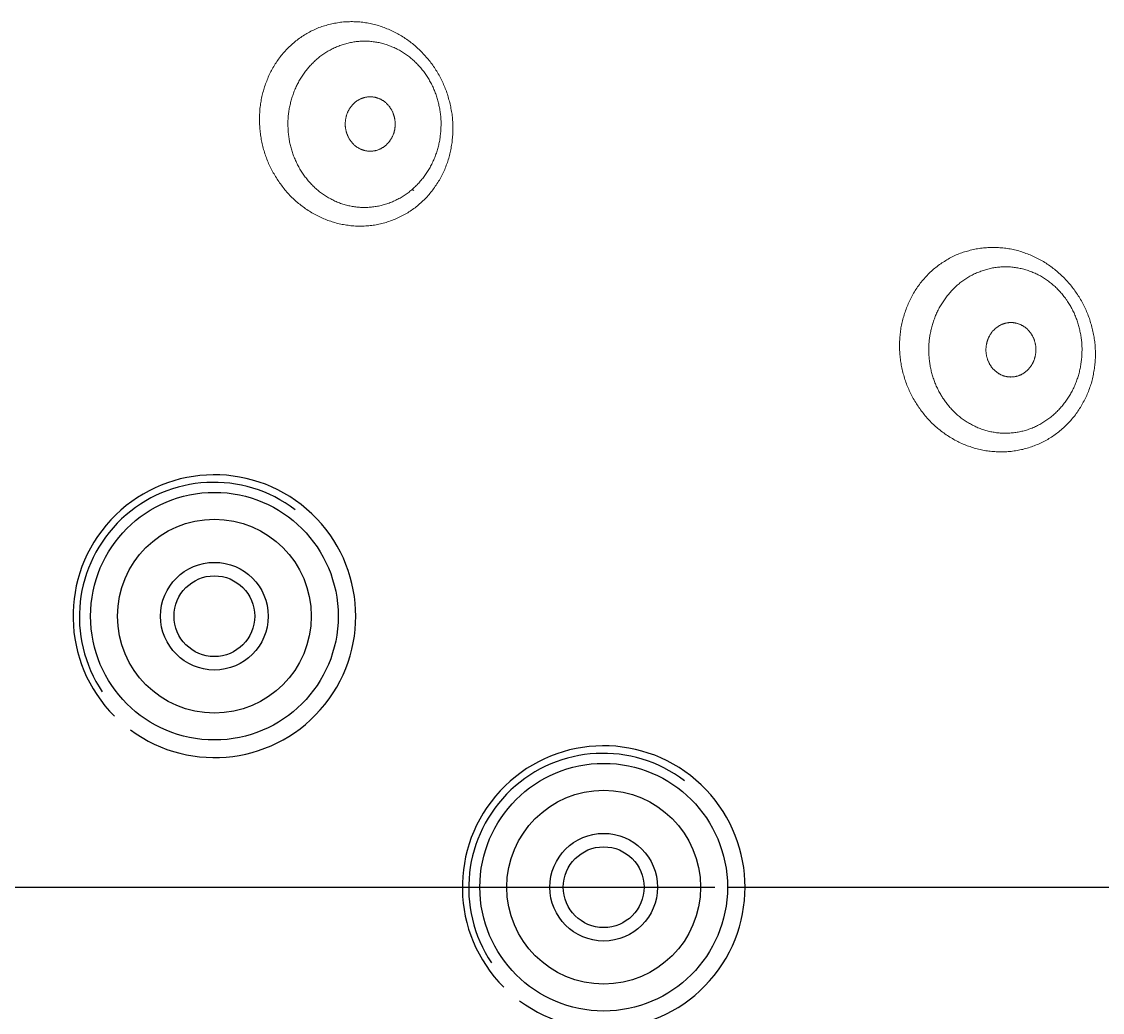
# Model space of a CAD drawing. Extents: x -5208 to -4788, y -2139 to -1842.
# Drawn here: x -4999.55 to -4979.48, y -2062.17 to -2043.77 of the extents above; entities that cross this region are included whole.
import ezdxf

# ---------------------------------------------------------------- set-up
doc = ezdxf.new("R2010")
doc.units = 0
doc.header["$LTSCALE"] = 7
doc.linetypes.add('CENTER', pattern=[2, 1.25, -0.25, 0.25, -0.25])
doc.layers.get('0').update_dxf_attribs({"color": 2, "linetype": 'CONTINUOUS'})
doc.layers.add('1', color=1, linetype='CENTER')
doc.layers.add('Trimetric', color=7, linetype='CONTINUOUS')

msp = doc.modelspace()

# ---------------------------------------------------------------- linework, layer by layer
at = {"color": 7, "linetype": 'Continuous'}
for centre, radius in [((-4995.973, -2054.809), 2.3), ((-4995.973, -2054.809), 1.8), ((-4995.973, -2054.809), 1), ((-4995.973, -2054.809), 0.75), ((-4988.741, -2059.843), 2.3), ((-4988.741, -2059.843), 1.8), ((-4988.741, -2059.843), 1), ((-4988.741, -2059.843), 0.75)]:
    msp.add_circle(centre, radius, dxfattribs=at)
for centre, radius, start, end in [((-4995.973, -2054.809), 2.626, 233.5121, 224.9983), ((-4995.984, -2054.82), 2.497, 52.7184, 213.9534), ((-4988.741, -2059.843), 2.626, 233.5121, 224.9983), ((-4988.752, -2059.854), 2.497, 52.7184, 213.9534)]:
    msp.add_arc(centre, radius, start, end, dxfattribs=at)
at = {"layer": '1'}
for p, q in [((-5068.926, -2059.843), (-4835.119, -2059.843)), ((-5066.928, -2059.843), (-4833.119, -2059.843))]:
    msp.add_line(p, q, dxfattribs=at)
at = {"layer": 'Trimetric', "color": 0, "linetype": 'Continuous', "lineweight": 18}
for points in [[(-4993.603, -2043.774), (-4993.575, -2043.772), (-4993.548, -2043.771), (-4993.52, -2043.769), (-4993.493, -2043.768), (-4993.465, -2043.767), (-4993.438, -2043.765), (-4993.41, -2043.765), (-4993.383, -2043.767), (-4993.355, -2043.768), (-4993.328, -2043.769), (-4993.3, -2043.771), (-4993.273, -2043.772), (-4993.245, -2043.774), (-4993.218, -2043.778), (-4993.191, -2043.781), (-4993.163, -2043.785), (-4993.136, -2043.79), (-4993.109, -2043.794), (-4993.082, -2043.799), (-4993.055, -2043.805), (-4993.028, -2043.811), (-4993.002, -2043.818), (-4992.975, -2043.825), (-4992.949, -2043.832), (-4992.922, -2043.84), (-4992.896, -2043.848), (-4992.87, -2043.858), (-4992.844, -2043.867), (-4992.819, -2043.877), (-4992.793, -2043.886), (-4992.767, -2043.896), (-4992.741, -2043.906), (-4992.716, -2043.917), (-4992.691, -2043.929), (-4992.667, -2043.941), (-4992.642, -2043.953), (-4992.617, -2043.965), (-4992.592, -2043.977), (-4992.568, -2043.99), (-4992.544, -2044.003), (-4992.52, -2044.017), (-4992.496, -2044.031), (-4992.473, -2044.046), (-4992.45, -2044.06), (-4992.427, -2044.076), (-4992.404, -2044.091), (-4992.382, -2044.107), (-4992.36, -2044.123), (-4992.337, -2044.14), (-4992.316, -2044.157), (-4992.294, -2044.174), (-4992.273, -2044.191), (-4992.252, -2044.209), (-4992.232, -2044.228), (-4992.211, -2044.246), (-4992.191, -2044.265), (-4992.171, -2044.284), (-4992.15, -2044.302), (-4992.13, -2044.321), (-4992.112, -2044.341), (-4992.093, -2044.362), (-4992.075, -2044.382), (-4992.056, -2044.402), (-4992.038, -2044.423), (-4992.019, -2044.443), (-4992.001, -2044.464), (-4991.984, -2044.485), (-4991.967, -2044.507), (-4991.95, -2044.529), (-4991.934, -2044.551), (-4991.918, -2044.573), (-4991.902, -2044.596), (-4991.887, -2044.619), (-4991.872, -2044.642), (-4991.857, -2044.665), (-4991.842, -2044.688), (-4991.828, -2044.712), (-4991.814, -2044.736), (-4991.8, -2044.76), (-4991.787, -2044.784), (-4991.775, -2044.808), (-4991.762, -2044.833), (-4991.75, -2044.857), (-4991.738, -2044.882), (-4991.726, -2044.907), (-4991.714, -2044.932), (-4991.704, -2044.957), (-4991.693, -2044.983), (-4991.683, -2045.008), (-4991.673, -2045.034), (-4991.663, -2045.06), (-4991.654, -2045.086), (-4991.645, -2045.112), (-4991.638, -2045.138), (-4991.63, -2045.165), (-4991.623, -2045.191), (-4991.615, -2045.217), (-4991.607, -2045.244), (-4991.6, -2045.27), (-4991.593, -2045.297), (-4991.588, -2045.324), (-4991.583, -2045.351), (-4991.578, -2045.378), (-4991.573, -2045.405), (-4991.568, -2045.432), (-4991.563, -2045.459), (-4991.559, -2045.487), (-4991.555, -2045.514), (-4991.552, -2045.541), (-4991.549, -2045.569), (-4991.547, -2045.596), (-4991.545, -2045.624), (-4991.543, -2045.651), (-4991.542, -2045.679), (-4991.541, -2045.706), (-4991.541, -2045.734), (-4991.541, -2045.761), (-4991.541, -2045.789), (-4991.542, -2045.816), (-4991.543, -2045.844), (-4991.545, -2045.871), (-4991.548, -2045.898), (-4991.551, -2045.926), (-4991.553, -2045.953), (-4991.556, -2045.981), (-4991.558, -2046.008), (-4991.562, -2046.035), (-4991.567, -2046.062), (-4991.572, -2046.089), (-4991.577, -2046.116), (-4991.582, -2046.144), (-4991.587, -2046.171), (-4991.592, -2046.198), (-4991.599, -2046.224), (-4991.605, -2046.251), (-4991.613, -2046.278), (-4991.62, -2046.304), (-4991.628, -2046.33), (-4991.637, -2046.357), (-4991.645, -2046.383), (-4991.655, -2046.409), (-4991.665, -2046.434), (-4991.674, -2046.46), (-4991.685, -2046.486), (-4991.695, -2046.511), (-4991.706, -2046.536), (-4991.718, -2046.561), (-4991.731, -2046.586), (-4991.743, -2046.61), (-4991.756, -2046.634), (-4991.769, -2046.659), (-4991.781, -2046.683), (-4991.794, -2046.708), (-4991.809, -2046.731), (-4991.824, -2046.754), (-4991.839, -2046.777), (-4991.854, -2046.8), (-4991.869, -2046.823), (-4991.884, -2046.846), (-4991.9, -2046.869), (-4991.916, -2046.891), (-4991.933, -2046.913), (-4991.95, -2046.934), (-4991.968, -2046.955), (-4991.985, -2046.976), (-4992.003, -2046.997), (-4992.022, -2047.017), (-4992.041, -2047.037), (-4992.06, -2047.057), (-4992.079, -2047.077), (-4992.099, -2047.096), (-4992.119, -2047.115), (-4992.14, -2047.133), (-4992.16, -2047.151), (-4992.181, -2047.169), (-4992.202, -2047.187), (-4992.224, -2047.204), (-4992.246, -2047.221), (-4992.268, -2047.238), (-4992.29, -2047.254), (-4992.312, -2047.27), (-4992.335, -2047.285), (-4992.358, -2047.3), (-4992.382, -2047.315), (-4992.405, -2047.329), (-4992.429, -2047.342), (-4992.454, -2047.355), (-4992.478, -2047.367), (-4992.503, -2047.38), (-4992.527, -2047.393), (-4992.552, -2047.405), (-4992.576, -2047.418), (-4992.602, -2047.428), (-4992.627, -2047.438), (-4992.653, -2047.448), (-4992.679, -2047.458), (-4992.704, -2047.467), (-4992.73, -2047.477), (-4992.756, -2047.486), (-4992.782, -2047.494), (-4992.809, -2047.502), (-4992.835, -2047.509), (-4992.862, -2047.516), (-4992.889, -2047.522), (-4992.916, -2047.528), (-4992.943, -2047.533), (-4992.97, -2047.538), (-4992.997, -2047.543), (-4993.024, -2047.547), (-4993.051, -2047.551), (-4993.079, -2047.554), (-4993.106, -2047.557), (-4993.134, -2047.559), (-4993.161, -2047.561), (-4993.189, -2047.562), (-4993.216, -2047.563), (-4993.244, -2047.564), (-4993.271, -2047.564), (-4993.299, -2047.564), (-4993.326, -2047.563), (-4993.354, -2047.562), (-4993.381, -2047.56), (-4993.408, -2047.558), (-4993.436, -2047.556), (-4993.463, -2047.553), (-4993.491, -2047.549), (-4993.518, -2047.545), (-4993.545, -2047.541), (-4993.572, -2047.536), (-4993.599, -2047.531), (-4993.626, -2047.525), (-4993.653, -2047.519), (-4993.68, -2047.513), (-4993.706, -2047.506), (-4993.733, -2047.499), (-4993.759, -2047.491), (-4993.786, -2047.483), (-4993.812, -2047.474), (-4993.838, -2047.466), (-4993.864, -2047.457), (-4993.89, -2047.447), (-4993.915, -2047.436), (-4993.941, -2047.426), (-4993.966, -2047.416), (-4993.991, -2047.404), (-4994.016, -2047.393), (-4994.041, -2047.381), (-4994.066, -2047.368), (-4994.09, -2047.356), (-4994.114, -2047.343), (-4994.138, -2047.328), (-4994.161, -2047.314), (-4994.185, -2047.3), (-4994.208, -2047.285), (-4994.231, -2047.271), (-4994.255, -2047.256), (-4994.278, -2047.241), (-4994.3, -2047.224), (-4994.322, -2047.208), (-4994.344, -2047.191), (-4994.365, -2047.175), (-4994.387, -2047.158), (-4994.409, -2047.141), (-4994.43, -2047.124), (-4994.451, -2047.105), (-4994.472, -2047.087), (-4994.492, -2047.069), (-4994.512, -2047.05), (-4994.532, -2047.031), (-4994.552, -2047.011), (-4994.571, -2046.992), (-4994.59, -2046.972), (-4994.608, -2046.951), (-4994.627, -2046.931), (-4994.645, -2046.91), (-4994.663, -2046.889), (-4994.68, -2046.868), (-4994.696, -2046.846), (-4994.713, -2046.824), (-4994.729, -2046.802), (-4994.746, -2046.78), (-4994.762, -2046.757), (-4994.779, -2046.735), (-4994.794, -2046.712), (-4994.808, -2046.689), (-4994.822, -2046.665), (-4994.837, -2046.642), (-4994.851, -2046.618), (-4994.865, -2046.595), (-4994.88, -2046.571), (-4994.893, -2046.547), (-4994.906, -2046.523), (-4994.918, -2046.499), (-4994.931, -2046.474), (-4994.942, -2046.449), (-4994.954, -2046.424), (-4994.965, -2046.399), (-4994.976, -2046.373), (-4994.986, -2046.348), (-4994.996, -2046.322), (-4995.006, -2046.297), (-4995.015, -2046.271), (-4995.025, -2046.245), (-4995.034, -2046.219), (-4995.042, -2046.193), (-4995.05, -2046.166), (-4995.058, -2046.14), (-4995.065, -2046.113), (-4995.072, -2046.087), (-4995.079, -2046.06), (-4995.085, -2046.033), (-4995.091, -2046.006), (-4995.096, -2045.979), (-4995.102, -2045.952), (-4995.106, -2045.925), (-4995.111, -2045.898), (-4995.115, -2045.871), (-4995.119, -2045.844), (-4995.123, -2045.816), (-4995.125, -2045.789), (-4995.128, -2045.762), (-4995.13, -2045.734), (-4995.132, -2045.707), (-4995.134, -2045.679), (-4995.135, -2045.652), (-4995.135, -2045.624), (-4995.136, -2045.597), (-4995.136, -2045.569), (-4995.135, -2045.542), (-4995.135, -2045.514), (-4995.134, -2045.487), (-4995.132, -2045.459), (-4995.13, -2045.432), (-4995.128, -2045.404), (-4995.126, -2045.377), (-4995.122, -2045.349), (-4995.119, -2045.322), (-4995.116, -2045.295), (-4995.112, -2045.268), (-4995.107, -2045.24), (-4995.102, -2045.213), (-4995.097, -2045.186), (-4995.091, -2045.159), (-4995.085, -2045.133), (-4995.078, -2045.106), (-4995.071, -2045.08), (-4995.063, -2045.053), (-4995.055, -2045.027), (-4995.048, -2045), (-4995.04, -2044.974), (-4995.032, -2044.947), (-4995.022, -2044.922), (-4995.012, -2044.896), (-4995.002, -2044.871), (-4994.992, -2044.845), (-4994.982, -2044.819), (-4994.972, -2044.794), (-4994.961, -2044.769), (-4994.949, -2044.744), (-4994.937, -2044.719), (-4994.925, -2044.694), (-4994.911, -2044.67), (-4994.898, -2044.646), (-4994.885, -2044.622), (-4994.871, -2044.598), (-4994.857, -2044.574), (-4994.842, -2044.551), (-4994.827, -2044.528), (-4994.812, -2044.505), (-4994.796, -2044.483), (-4994.78, -2044.46), (-4994.764, -2044.438), (-4994.747, -2044.416), (-4994.73, -2044.395), (-4994.712, -2044.374), (-4994.695, -2044.352), (-4994.677, -2044.331), (-4994.658, -2044.311), (-4994.64, -2044.291), (-4994.621, -2044.271), (-4994.601, -2044.252), (-4994.581, -2044.232), (-4994.562, -2044.213), (-4994.542, -2044.195), (-4994.521, -2044.176), (-4994.5, -2044.158), (-4994.479, -2044.141), (-4994.458, -2044.123), (-4994.436, -2044.107), (-4994.414, -2044.09), (-4994.391, -2044.074), (-4994.369, -2044.058), (-4994.346, -2044.043), (-4994.323, -2044.028), (-4994.3, -2044.013), (-4994.276, -2043.999), (-4994.253, -2043.985), (-4994.228, -2043.971), (-4994.204, -2043.958), (-4994.18, -2043.945), (-4994.155, -2043.933), (-4994.131, -2043.921), (-4994.106, -2043.909), (-4994.08, -2043.898), (-4994.055, -2043.888), (-4994.03, -2043.877), (-4994.004, -2043.868), (-4993.978, -2043.858), (-4993.952, -2043.849), (-4993.925, -2043.842), (-4993.899, -2043.835), (-4993.872, -2043.827), (-4993.846, -2043.82), (-4993.819, -2043.813), (-4993.793, -2043.806), (-4993.766, -2043.8), (-4993.739, -2043.796), (-4993.711, -2043.791), (-4993.684, -2043.787), (-4993.657, -2043.783), (-4993.63, -2043.778)], [(-4993.189, -2047.218), (-4993.212, -2047.217), (-4993.234, -2047.216), (-4993.257, -2047.216), (-4993.279, -2047.214), (-4993.301, -2047.212), (-4993.324, -2047.21), (-4993.346, -2047.208), (-4993.368, -2047.205), (-4993.39, -2047.201), (-4993.412, -2047.198), (-4993.434, -2047.193), (-4993.456, -2047.189), (-4993.478, -2047.184), (-4993.5, -2047.179), (-4993.522, -2047.174), (-4993.543, -2047.168), (-4993.565, -2047.161), (-4993.586, -2047.155), (-4993.608, -2047.148), (-4993.629, -2047.141), (-4993.65, -2047.133), (-4993.671, -2047.125), (-4993.692, -2047.116), (-4993.712, -2047.108), (-4993.733, -2047.099), (-4993.753, -2047.088), (-4993.773, -2047.078), (-4993.793, -2047.068), (-4993.812, -2047.057), (-4993.832, -2047.047), (-4993.852, -2047.037), (-4993.871, -2047.025), (-4993.89, -2047.013), (-4993.909, -2047.001), (-4993.928, -2046.988), (-4993.946, -2046.976), (-4993.965, -2046.964), (-4993.984, -2046.951), (-4994.002, -2046.938), (-4994.019, -2046.924), (-4994.037, -2046.91), (-4994.054, -2046.896), (-4994.071, -2046.881), (-4994.088, -2046.866), (-4994.105, -2046.851), (-4994.121, -2046.836), (-4994.137, -2046.82), (-4994.153, -2046.804), (-4994.169, -2046.788), (-4994.184, -2046.772), (-4994.199, -2046.756), (-4994.214, -2046.738), (-4994.228, -2046.721), (-4994.242, -2046.704), (-4994.256, -2046.687), (-4994.271, -2046.669), (-4994.285, -2046.652), (-4994.298, -2046.634), (-4994.31, -2046.615), (-4994.323, -2046.597), (-4994.336, -2046.578), (-4994.348, -2046.559), (-4994.361, -2046.541), (-4994.373, -2046.522), (-4994.385, -2046.503), (-4994.396, -2046.483), (-4994.407, -2046.464), (-4994.417, -2046.444), (-4994.428, -2046.424), (-4994.438, -2046.404), (-4994.448, -2046.384), (-4994.457, -2046.364), (-4994.466, -2046.343), (-4994.475, -2046.323), (-4994.484, -2046.302), (-4994.492, -2046.281), (-4994.501, -2046.26), (-4994.508, -2046.239), (-4994.516, -2046.218), (-4994.523, -2046.197), (-4994.53, -2046.176), (-4994.536, -2046.154), (-4994.543, -2046.133), (-4994.549, -2046.111), (-4994.555, -2046.09), (-4994.56, -2046.068), (-4994.565, -2046.046), (-4994.57, -2046.024), (-4994.575, -2046.002), (-4994.579, -2045.98), (-4994.583, -2045.958), (-4994.586, -2045.936), (-4994.589, -2045.914), (-4994.592, -2045.891), (-4994.595, -2045.869), (-4994.597, -2045.847), (-4994.6, -2045.825), (-4994.602, -2045.802), (-4994.603, -2045.78), (-4994.604, -2045.758), (-4994.605, -2045.735), (-4994.606, -2045.713), (-4994.607, -2045.69), (-4994.608, -2045.668), (-4994.607, -2045.646), (-4994.606, -2045.623), (-4994.606, -2045.601), (-4994.605, -2045.578), (-4994.603, -2045.556), (-4994.602, -2045.534), (-4994.6, -2045.511), (-4994.597, -2045.489), (-4994.595, -2045.467), (-4994.592, -2045.444), (-4994.589, -2045.422), (-4994.585, -2045.4), (-4994.581, -2045.378), (-4994.577, -2045.356), (-4994.572, -2045.334), (-4994.567, -2045.312), (-4994.562, -2045.291), (-4994.557, -2045.269), (-4994.552, -2045.247), (-4994.546, -2045.225), (-4994.54, -2045.204), (-4994.533, -2045.182), (-4994.526, -2045.161), (-4994.519, -2045.14), (-4994.511, -2045.119), (-4994.504, -2045.097), (-4994.497, -2045.076), (-4994.489, -2045.055), (-4994.48, -2045.034), (-4994.472, -2045.014), (-4994.463, -2044.993), (-4994.453, -2044.973), (-4994.444, -2044.953), (-4994.434, -2044.933), (-4994.423, -2044.913), (-4994.413, -2044.893), (-4994.402, -2044.873), (-4994.391, -2044.854), (-4994.38, -2044.834), (-4994.368, -2044.815), (-4994.356, -2044.796), (-4994.343, -2044.778), (-4994.331, -2044.759), (-4994.318, -2044.741), (-4994.305, -2044.723), (-4994.292, -2044.704), (-4994.279, -2044.686), (-4994.265, -2044.669), (-4994.251, -2044.651), (-4994.236, -2044.634), (-4994.222, -2044.617), (-4994.207, -2044.6), (-4994.193, -2044.583), (-4994.178, -2044.566), (-4994.162, -2044.55), (-4994.147, -2044.534), (-4994.131, -2044.518), (-4994.114, -2044.503), (-4994.098, -2044.488), (-4994.081, -2044.473), (-4994.064, -2044.458), (-4994.047, -2044.444), (-4994.03, -2044.429), (-4994.012, -2044.416), (-4993.994, -2044.402), (-4993.976, -2044.389), (-4993.958, -2044.376), (-4993.939, -2044.363), (-4993.921, -2044.351), (-4993.902, -2044.338), (-4993.883, -2044.327), (-4993.864, -2044.315), (-4993.844, -2044.304), (-4993.825, -2044.293), (-4993.805, -2044.282), (-4993.785, -2044.272), (-4993.765, -2044.262), (-4993.745, -2044.252), (-4993.724, -2044.243), (-4993.703, -2044.235), (-4993.683, -2044.227), (-4993.662, -2044.219), (-4993.641, -2044.211), (-4993.62, -2044.203), (-4993.599, -2044.195), (-4993.577, -2044.188), (-4993.556, -2044.183), (-4993.534, -2044.177), (-4993.512, -2044.171), (-4993.491, -2044.165), (-4993.469, -2044.159), (-4993.447, -2044.154), (-4993.425, -2044.15), (-4993.403, -2044.146), (-4993.381, -2044.142), (-4993.359, -2044.139), (-4993.337, -2044.137), (-4993.314, -2044.134), (-4993.292, -2044.132), (-4993.27, -2044.131), (-4993.247, -2044.129), (-4993.225, -2044.129), (-4993.202, -2044.128), (-4993.18, -2044.128), (-4993.158, -2044.128), (-4993.135, -2044.129), (-4993.113, -2044.13), (-4993.09, -2044.131), (-4993.068, -2044.133), (-4993.046, -2044.135), (-4993.023, -2044.138), (-4993.001, -2044.141), (-4992.979, -2044.144), (-4992.957, -2044.148), (-4992.935, -2044.152), (-4992.913, -2044.156), (-4992.891, -2044.161), (-4992.87, -2044.167), (-4992.848, -2044.173), (-4992.826, -2044.179), (-4992.805, -2044.185), (-4992.783, -2044.191), (-4992.762, -2044.198), (-4992.741, -2044.206), (-4992.72, -2044.214), (-4992.699, -2044.222), (-4992.678, -2044.231), (-4992.657, -2044.239), (-4992.636, -2044.247), (-4992.616, -2044.257), (-4992.596, -2044.266), (-4992.576, -2044.276), (-4992.556, -2044.287), (-4992.536, -2044.297), (-4992.517, -2044.309), (-4992.498, -2044.32), (-4992.479, -2044.332), (-4992.46, -2044.344), (-4992.441, -2044.356), (-4992.422, -2044.369), (-4992.404, -2044.382), (-4992.386, -2044.395), (-4992.368, -2044.408), (-4992.35, -2044.422), (-4992.332, -2044.436), (-4992.315, -2044.45), (-4992.298, -2044.465), (-4992.281, -2044.479), (-4992.265, -2044.494), (-4992.248, -2044.51), (-4992.232, -2044.525), (-4992.216, -2044.541), (-4992.201, -2044.557), (-4992.185, -2044.573), (-4992.17, -2044.59), (-4992.155, -2044.607), (-4992.141, -2044.624), (-4992.126, -2044.641), (-4992.112, -2044.658), (-4992.098, -2044.676), (-4992.084, -2044.693), (-4992.071, -2044.712), (-4992.058, -2044.73), (-4992.045, -2044.748), (-4992.033, -2044.767), (-4992.02, -2044.785), (-4992.008, -2044.804), (-4991.996, -2044.823), (-4991.985, -2044.843), (-4991.974, -2044.862), (-4991.963, -2044.882), (-4991.952, -2044.901), (-4991.942, -2044.921), (-4991.932, -2044.941), (-4991.922, -2044.961), (-4991.912, -2044.982), (-4991.903, -2045.002), (-4991.894, -2045.023), (-4991.885, -2045.043), (-4991.877, -2045.064), (-4991.869, -2045.085), (-4991.862, -2045.106), (-4991.855, -2045.128), (-4991.848, -2045.149), (-4991.841, -2045.17), (-4991.834, -2045.191), (-4991.827, -2045.213), (-4991.821, -2045.234), (-4991.816, -2045.256), (-4991.811, -2045.278), (-4991.806, -2045.3), (-4991.801, -2045.322), (-4991.796, -2045.344), (-4991.791, -2045.365), (-4991.786, -2045.387), (-4991.783, -2045.41), (-4991.779, -2045.432), (-4991.776, -2045.454), (-4991.773, -2045.476), (-4991.771, -2045.498), (-4991.769, -2045.521), (-4991.767, -2045.543), (-4991.766, -2045.565), (-4991.764, -2045.588), (-4991.763, -2045.61), (-4991.763, -2045.633), (-4991.762, -2045.655), (-4991.762, -2045.677), (-4991.763, -2045.7), (-4991.764, -2045.722), (-4991.765, -2045.745), (-4991.766, -2045.767), (-4991.767, -2045.789), (-4991.768, -2045.812), (-4991.77, -2045.834), (-4991.773, -2045.856), (-4991.776, -2045.879), (-4991.779, -2045.901), (-4991.782, -2045.923), (-4991.785, -2045.945), (-4991.788, -2045.967), (-4991.792, -2045.99), (-4991.796, -2046.011), (-4991.801, -2046.033), (-4991.806, -2046.055), (-4991.811, -2046.077), (-4991.817, -2046.099), (-4991.823, -2046.12), (-4991.829, -2046.142), (-4991.836, -2046.163), (-4991.842, -2046.185), (-4991.849, -2046.206), (-4991.857, -2046.227), (-4991.864, -2046.248), (-4991.872, -2046.269), (-4991.881, -2046.29), (-4991.889, -2046.311), (-4991.898, -2046.332), (-4991.907, -2046.352), (-4991.916, -2046.372), (-4991.926, -2046.393), (-4991.936, -2046.413), (-4991.946, -2046.433), (-4991.956, -2046.453), (-4991.967, -2046.472), (-4991.978, -2046.492), (-4991.989, -2046.511), (-4992.001, -2046.53), (-4992.013, -2046.549), (-4992.026, -2046.567), (-4992.039, -2046.586), (-4992.052, -2046.604), (-4992.064, -2046.623), (-4992.077, -2046.641), (-4992.09, -2046.66), (-4992.104, -2046.677), (-4992.119, -2046.694), (-4992.133, -2046.711), (-4992.148, -2046.728), (-4992.162, -2046.745), (-4992.176, -2046.763), (-4992.192, -2046.779), (-4992.207, -2046.795), (-4992.223, -2046.811), (-4992.239, -2046.827), (-4992.255, -2046.842), (-4992.272, -2046.857), (-4992.288, -2046.873), (-4992.305, -2046.887), (-4992.322, -2046.902), (-4992.34, -2046.916), (-4992.357, -2046.93), (-4992.375, -2046.943), (-4992.393, -2046.957), (-4992.412, -2046.969), (-4992.431, -2046.981), (-4992.449, -2046.994), (-4992.468, -2047.006), (-4992.487, -2047.018), (-4992.506, -2047.03), (-4992.525, -2047.042), (-4992.545, -2047.052), (-4992.565, -2047.062), (-4992.585, -2047.072), (-4992.605, -2047.082), (-4992.625, -2047.092), (-4992.645, -2047.103), (-4992.666, -2047.111), (-4992.686, -2047.12), (-4992.707, -2047.128), (-4992.728, -2047.136), (-4992.749, -2047.144), (-4992.77, -2047.151), (-4992.792, -2047.158), (-4992.813, -2047.164), (-4992.835, -2047.17), (-4992.857, -2047.176), (-4992.878, -2047.181), (-4992.9, -2047.186), (-4992.922, -2047.191), (-4992.944, -2047.194), (-4992.966, -2047.198), (-4992.989, -2047.201), (-4993.011, -2047.205), (-4993.033, -2047.208), (-4993.055, -2047.211), (-4993.077, -2047.212), (-4993.1, -2047.213), (-4993.122, -2047.215), (-4993.145, -2047.216), (-4993.167, -2047.217)], [(-4993.078, -2046.173), (-4993.068, -2046.172), (-4993.058, -2046.172), (-4993.048, -2046.171), (-4993.038, -2046.17), (-4993.028, -2046.169), (-4993.018, -2046.168), (-4993.008, -2046.166), (-4992.998, -2046.165), (-4992.988, -2046.163), (-4992.978, -2046.161), (-4992.968, -2046.158), (-4992.959, -2046.156), (-4992.949, -2046.153), (-4992.94, -2046.15), (-4992.93, -2046.146), (-4992.921, -2046.143), (-4992.911, -2046.139), (-4992.902, -2046.135), (-4992.893, -2046.13), (-4992.884, -2046.126), (-4992.875, -2046.121), (-4992.866, -2046.116), (-4992.857, -2046.112), (-4992.849, -2046.106), (-4992.84, -2046.101), (-4992.832, -2046.095), (-4992.823, -2046.09), (-4992.815, -2046.084), (-4992.807, -2046.078), (-4992.799, -2046.071), (-4992.792, -2046.065), (-4992.784, -2046.058), (-4992.777, -2046.051), (-4992.769, -2046.044), (-4992.762, -2046.037), (-4992.755, -2046.03), (-4992.748, -2046.023), (-4992.742, -2046.015), (-4992.735, -2046.007), (-4992.729, -2045.999), (-4992.722, -2045.992), (-4992.716, -2045.984), (-4992.711, -2045.975), (-4992.705, -2045.967), (-4992.699, -2045.958), (-4992.694, -2045.95), (-4992.688, -2045.942), (-4992.683, -2045.933), (-4992.678, -2045.924), (-4992.674, -2045.915), (-4992.669, -2045.906), (-4992.665, -2045.897), (-4992.661, -2045.888), (-4992.657, -2045.879), (-4992.653, -2045.869), (-4992.649, -2045.86), (-4992.646, -2045.85), (-4992.642, -2045.841), (-4992.639, -2045.831), (-4992.636, -2045.822), (-4992.634, -2045.812), (-4992.631, -2045.802), (-4992.629, -2045.792), (-4992.626, -2045.782), (-4992.624, -2045.773), (-4992.623, -2045.763), (-4992.621, -2045.753), (-4992.62, -2045.743), (-4992.619, -2045.733), (-4992.617, -2045.723), (-4992.616, -2045.713), (-4992.616, -2045.703), (-4992.615, -2045.692), (-4992.615, -2045.682), (-4992.614, -2045.672), (-4992.614, -2045.662), (-4992.615, -2045.652), (-4992.615, -2045.642), (-4992.615, -2045.632), (-4992.616, -2045.622), (-4992.617, -2045.612), (-4992.618, -2045.602), (-4992.619, -2045.592), (-4992.621, -2045.582), (-4992.623, -2045.572), (-4992.625, -2045.562), (-4992.627, -2045.552), (-4992.629, -2045.542), (-4992.631, -2045.533), (-4992.634, -2045.523), (-4992.637, -2045.513), (-4992.64, -2045.503), (-4992.643, -2045.494), (-4992.646, -2045.484), (-4992.649, -2045.475), (-4992.653, -2045.465), (-4992.657, -2045.456), (-4992.661, -2045.447), (-4992.665, -2045.438), (-4992.669, -2045.428), (-4992.674, -2045.419), (-4992.679, -2045.411), (-4992.684, -2045.402), (-4992.689, -2045.393), (-4992.694, -2045.384), (-4992.7, -2045.376), (-4992.705, -2045.368), (-4992.711, -2045.359), (-4992.717, -2045.351), (-4992.723, -2045.343), (-4992.729, -2045.335), (-4992.736, -2045.327), (-4992.742, -2045.32), (-4992.749, -2045.312), (-4992.756, -2045.305), (-4992.763, -2045.298), (-4992.77, -2045.29), (-4992.777, -2045.283), (-4992.784, -2045.276), (-4992.792, -2045.27), (-4992.8, -2045.264), (-4992.808, -2045.257), (-4992.816, -2045.251), (-4992.824, -2045.245), (-4992.832, -2045.239), (-4992.84, -2045.233), (-4992.849, -2045.228), (-4992.857, -2045.223), (-4992.866, -2045.218), (-4992.875, -2045.213), (-4992.884, -2045.208), (-4992.893, -2045.204), (-4992.902, -2045.2), (-4992.912, -2045.196), (-4992.921, -2045.192), (-4992.93, -2045.189), (-4992.94, -2045.185), (-4992.949, -2045.182), (-4992.959, -2045.179), (-4992.969, -2045.177), (-4992.979, -2045.174), (-4992.988, -2045.171), (-4992.998, -2045.169), (-4993.008, -2045.167), (-4993.018, -2045.166), (-4993.028, -2045.165), (-4993.038, -2045.164), (-4993.048, -2045.163), (-4993.058, -2045.162), (-4993.068, -2045.162), (-4993.078, -2045.162), (-4993.089, -2045.162), (-4993.099, -2045.163), (-4993.109, -2045.163), (-4993.119, -2045.164), (-4993.129, -2045.165), (-4993.139, -2045.166), (-4993.149, -2045.168), (-4993.159, -2045.169), (-4993.169, -2045.171), (-4993.178, -2045.173), (-4993.188, -2045.176), (-4993.198, -2045.179), (-4993.208, -2045.181), (-4993.217, -2045.185), (-4993.227, -2045.188), (-4993.236, -2045.191), (-4993.245, -2045.195), (-4993.255, -2045.199), (-4993.264, -2045.204), (-4993.273, -2045.208), (-4993.282, -2045.213), (-4993.291, -2045.217), (-4993.3, -2045.222), (-4993.308, -2045.228), (-4993.317, -2045.233), (-4993.325, -2045.239), (-4993.333, -2045.244), (-4993.341, -2045.251), (-4993.349, -2045.257), (-4993.357, -2045.263), (-4993.365, -2045.27), (-4993.373, -2045.276), (-4993.38, -2045.283), (-4993.387, -2045.29), (-4993.394, -2045.297), (-4993.402, -2045.304), (-4993.409, -2045.311), (-4993.415, -2045.319), (-4993.422, -2045.327), (-4993.428, -2045.335), (-4993.434, -2045.342), (-4993.44, -2045.351), (-4993.446, -2045.359), (-4993.452, -2045.367), (-4993.458, -2045.375), (-4993.463, -2045.384), (-4993.468, -2045.393), (-4993.473, -2045.402), (-4993.478, -2045.41), (-4993.483, -2045.419), (-4993.488, -2045.428), (-4993.492, -2045.437), (-4993.496, -2045.447), (-4993.5, -2045.456), (-4993.504, -2045.465), (-4993.508, -2045.474), (-4993.511, -2045.484), (-4993.514, -2045.493), (-4993.517, -2045.503), (-4993.52, -2045.513), (-4993.523, -2045.522), (-4993.526, -2045.532), (-4993.528, -2045.542), (-4993.53, -2045.552), (-4993.532, -2045.562), (-4993.534, -2045.572), (-4993.535, -2045.582), (-4993.537, -2045.592), (-4993.538, -2045.602), (-4993.54, -2045.611), (-4993.54, -2045.622), (-4993.541, -2045.632), (-4993.541, -2045.642), (-4993.542, -2045.652), (-4993.542, -2045.662), (-4993.542, -2045.672), (-4993.542, -2045.682), (-4993.542, -2045.692), (-4993.541, -2045.702), (-4993.541, -2045.712), (-4993.54, -2045.722), (-4993.538, -2045.732), (-4993.537, -2045.742), (-4993.536, -2045.752), (-4993.534, -2045.762), (-4993.532, -2045.772), (-4993.53, -2045.782), (-4993.528, -2045.792), (-4993.525, -2045.802), (-4993.523, -2045.811), (-4993.52, -2045.821), (-4993.517, -2045.831), (-4993.514, -2045.84), (-4993.511, -2045.85), (-4993.507, -2045.859), (-4993.503, -2045.869), (-4993.499, -2045.878), (-4993.495, -2045.887), (-4993.491, -2045.896), (-4993.487, -2045.906), (-4993.482, -2045.914), (-4993.478, -2045.923), (-4993.473, -2045.932), (-4993.468, -2045.941), (-4993.463, -2045.95), (-4993.457, -2045.958), (-4993.452, -2045.967), (-4993.446, -2045.975), (-4993.44, -2045.983), (-4993.434, -2045.991), (-4993.428, -2045.999), (-4993.421, -2046.007), (-4993.415, -2046.015), (-4993.408, -2046.022), (-4993.401, -2046.029), (-4993.394, -2046.037), (-4993.387, -2046.044), (-4993.38, -2046.051), (-4993.372, -2046.058), (-4993.365, -2046.064), (-4993.357, -2046.07), (-4993.349, -2046.077), (-4993.341, -2046.083), (-4993.333, -2046.089), (-4993.325, -2046.095), (-4993.316, -2046.101), (-4993.308, -2046.106), (-4993.299, -2046.111), (-4993.291, -2046.116), (-4993.282, -2046.121), (-4993.273, -2046.126), (-4993.264, -2046.13), (-4993.255, -2046.135), (-4993.245, -2046.138), (-4993.236, -2046.142), (-4993.226, -2046.146), (-4993.217, -2046.149), (-4993.207, -2046.152), (-4993.198, -2046.155), (-4993.188, -2046.158), (-4993.178, -2046.16), (-4993.168, -2046.163), (-4993.158, -2046.164), (-4993.148, -2046.166), (-4993.139, -2046.168), (-4993.129, -2046.169), (-4993.119, -2046.17), (-4993.108, -2046.171), (-4993.098, -2046.171), (-4993.088, -2046.172)], [(-4981.685, -2047.967), (-4981.658, -2047.965), (-4981.63, -2047.964), (-4981.602, -2047.963), (-4981.575, -2047.961), (-4981.547, -2047.96), (-4981.519, -2047.958), (-4981.492, -2047.959), (-4981.464, -2047.96), (-4981.436, -2047.961), (-4981.409, -2047.963), (-4981.381, -2047.964), (-4981.354, -2047.966), (-4981.326, -2047.968), (-4981.298, -2047.971), (-4981.271, -2047.975), (-4981.244, -2047.978), (-4981.216, -2047.983), (-4981.189, -2047.988), (-4981.162, -2047.993), (-4981.135, -2047.998), (-4981.108, -2048.004), (-4981.081, -2048.011), (-4981.054, -2048.018), (-4981.027, -2048.025), (-4981.001, -2048.033), (-4980.974, -2048.041), (-4980.948, -2048.051), (-4980.922, -2048.06), (-4980.896, -2048.07), (-4980.87, -2048.08), (-4980.844, -2048.089), (-4980.818, -2048.099), (-4980.793, -2048.11), (-4980.768, -2048.122), (-4980.743, -2048.134), (-4980.718, -2048.146), (-4980.693, -2048.158), (-4980.668, -2048.17), (-4980.643, -2048.182), (-4980.619, -2048.196), (-4980.595, -2048.209), (-4980.571, -2048.223), (-4980.548, -2048.238), (-4980.524, -2048.253), (-4980.501, -2048.268), (-4980.478, -2048.283), (-4980.456, -2048.299), (-4980.433, -2048.315), (-4980.411, -2048.332), (-4980.389, -2048.349), (-4980.367, -2048.366), (-4980.345, -2048.383), (-4980.324, -2048.401), (-4980.304, -2048.42), (-4980.283, -2048.438), (-4980.263, -2048.457), (-4980.242, -2048.475), (-4980.222, -2048.494), (-4980.201, -2048.513), (-4980.183, -2048.533), (-4980.164, -2048.553), (-4980.145, -2048.574), (-4980.127, -2048.594), (-4980.108, -2048.615), (-4980.089, -2048.635), (-4980.071, -2048.656), (-4980.053, -2048.677), (-4980.036, -2048.699), (-4980.019, -2048.721), (-4980.003, -2048.743), (-4979.986, -2048.765), (-4979.97, -2048.788), (-4979.955, -2048.811), (-4979.94, -2048.834), (-4979.924, -2048.857), (-4979.909, -2048.88), (-4979.895, -2048.904), (-4979.881, -2048.928), (-4979.867, -2048.952), (-4979.854, -2048.976), (-4979.841, -2049.001), (-4979.828, -2049.025), (-4979.815, -2049.05), (-4979.804, -2049.075), (-4979.792, -2049.1), (-4979.78, -2049.125), (-4979.769, -2049.15), (-4979.758, -2049.176), (-4979.748, -2049.202), (-4979.738, -2049.227), (-4979.728, -2049.253), (-4979.719, -2049.279), (-4979.71, -2049.306), (-4979.702, -2049.332), (-4979.695, -2049.359), (-4979.687, -2049.385), (-4979.679, -2049.412), (-4979.672, -2049.439), (-4979.664, -2049.465), (-4979.658, -2049.492), (-4979.652, -2049.519), (-4979.647, -2049.547), (-4979.642, -2049.574), (-4979.637, -2049.601), (-4979.632, -2049.628), (-4979.627, -2049.655), (-4979.623, -2049.683), (-4979.62, -2049.71), (-4979.616, -2049.738), (-4979.614, -2049.765), (-4979.612, -2049.793), (-4979.61, -2049.821), (-4979.608, -2049.848), (-4979.607, -2049.876), (-4979.606, -2049.903), (-4979.606, -2049.931), (-4979.606, -2049.959), (-4979.606, -2049.987), (-4979.607, -2050.014), (-4979.609, -2050.042), (-4979.611, -2050.069), (-4979.614, -2050.097), (-4979.617, -2050.125), (-4979.619, -2050.152), (-4979.622, -2050.18), (-4979.625, -2050.207), (-4979.629, -2050.235), (-4979.634, -2050.262), (-4979.639, -2050.289), (-4979.645, -2050.316), (-4979.65, -2050.343), (-4979.655, -2050.37), (-4979.661, -2050.398), (-4979.667, -2050.424), (-4979.675, -2050.451), (-4979.682, -2050.478), (-4979.69, -2050.504), (-4979.698, -2050.531), (-4979.707, -2050.557), (-4979.716, -2050.583), (-4979.726, -2050.609), (-4979.736, -2050.635), (-4979.746, -2050.661), (-4979.757, -2050.686), (-4979.768, -2050.711), (-4979.779, -2050.737), (-4979.792, -2050.762), (-4979.805, -2050.786), (-4979.818, -2050.81), (-4979.831, -2050.835), (-4979.844, -2050.859), (-4979.856, -2050.884), (-4979.87, -2050.908), (-4979.885, -2050.931), (-4979.901, -2050.954), (-4979.916, -2050.977), (-4979.931, -2051), (-4979.947, -2051.023), (-4979.962, -2051.046), (-4979.978, -2051.069), (-4979.995, -2051.091), (-4980.012, -2051.112), (-4980.03, -2051.134), (-4980.048, -2051.155), (-4980.066, -2051.176), (-4980.084, -2051.196), (-4980.104, -2051.216), (-4980.123, -2051.236), (-4980.142, -2051.256), (-4980.162, -2051.275), (-4980.182, -2051.294), (-4980.202, -2051.313), (-4980.223, -2051.331), (-4980.244, -2051.349), (-4980.266, -2051.367), (-4980.287, -2051.385), (-4980.309, -2051.401), (-4980.331, -2051.418), (-4980.353, -2051.435), (-4980.376, -2051.451), (-4980.399, -2051.466), (-4980.422, -2051.482), (-4980.445, -2051.496), (-4980.469, -2051.511), (-4980.493, -2051.525), (-4980.517, -2051.538), (-4980.542, -2051.551), (-4980.566, -2051.563), (-4980.591, -2051.576), (-4980.616, -2051.588), (-4980.641, -2051.6), (-4980.665, -2051.613), (-4980.691, -2051.622), (-4980.717, -2051.632), (-4980.743, -2051.642), (-4980.769, -2051.652), (-4980.795, -2051.662), (-4980.821, -2051.672), (-4980.847, -2051.68), (-4980.873, -2051.688), (-4980.9, -2051.696), (-4980.927, -2051.703), (-4980.954, -2051.71), (-4980.981, -2051.716), (-4981.008, -2051.722), (-4981.035, -2051.727), (-4981.062, -2051.732), (-4981.089, -2051.737), (-4981.117, -2051.74), (-4981.144, -2051.744), (-4981.172, -2051.748), (-4981.199, -2051.75), (-4981.227, -2051.752), (-4981.255, -2051.754), (-4981.282, -2051.756), (-4981.31, -2051.757), (-4981.338, -2051.757), (-4981.365, -2051.758), (-4981.393, -2051.757), (-4981.421, -2051.756), (-4981.448, -2051.755), (-4981.476, -2051.753), (-4981.503, -2051.751), (-4981.531, -2051.749), (-4981.559, -2051.746), (-4981.586, -2051.743), (-4981.614, -2051.739), (-4981.641, -2051.735), (-4981.668, -2051.73), (-4981.695, -2051.725), (-4981.722, -2051.72), (-4981.749, -2051.713), (-4981.776, -2051.707), (-4981.803, -2051.701), (-4981.83, -2051.693), (-4981.857, -2051.686), (-4981.883, -2051.678), (-4981.91, -2051.669), (-4981.936, -2051.66), (-4981.962, -2051.652), (-4981.988, -2051.642), (-4982.014, -2051.632), (-4982.039, -2051.622), (-4982.065, -2051.611), (-4982.09, -2051.6), (-4982.116, -2051.588), (-4982.141, -2051.577), (-4982.165, -2051.564), (-4982.19, -2051.552), (-4982.215, -2051.539), (-4982.238, -2051.525), (-4982.262, -2051.51), (-4982.286, -2051.496), (-4982.309, -2051.481), (-4982.333, -2051.467), (-4982.357, -2051.453), (-4982.38, -2051.438), (-4982.402, -2051.421), (-4982.424, -2051.405), (-4982.446, -2051.388), (-4982.469, -2051.371), (-4982.491, -2051.355), (-4982.513, -2051.338), (-4982.534, -2051.321), (-4982.555, -2051.302), (-4982.576, -2051.284), (-4982.597, -2051.266), (-4982.617, -2051.247), (-4982.637, -2051.228), (-4982.657, -2051.209), (-4982.676, -2051.189), (-4982.695, -2051.169), (-4982.714, -2051.149), (-4982.733, -2051.128), (-4982.751, -2051.107), (-4982.769, -2051.086), (-4982.787, -2051.065), (-4982.803, -2051.043), (-4982.82, -2051.021), (-4982.837, -2050.998), (-4982.853, -2050.976), (-4982.87, -2050.954), (-4982.886, -2050.932), (-4982.902, -2050.909), (-4982.917, -2050.886), (-4982.931, -2050.862), (-4982.945, -2050.838), (-4982.96, -2050.815), (-4982.974, -2050.791), (-4982.989, -2050.768), (-4983.002, -2050.743), (-4983.015, -2050.719), (-4983.028, -2050.694), (-4983.04, -2050.669), (-4983.052, -2050.644), (-4983.064, -2050.619), (-4983.075, -2050.594), (-4983.086, -2050.568), (-4983.096, -2050.543), (-4983.107, -2050.517), (-4983.116, -2050.491), (-4983.126, -2050.465), (-4983.135, -2050.439), (-4983.144, -2050.413), (-4983.152, -2050.387), (-4983.16, -2050.36), (-4983.168, -2050.334), (-4983.175, -2050.307), (-4983.182, -2050.28), (-4983.189, -2050.253), (-4983.195, -2050.226), (-4983.201, -2050.199), (-4983.207, -2050.172), (-4983.212, -2050.145), (-4983.217, -2050.118), (-4983.221, -2050.09), (-4983.225, -2050.063), (-4983.229, -2050.035), (-4983.232, -2050.008), (-4983.235, -2049.98), (-4983.238, -2049.953), (-4983.24, -2049.925), (-4983.242, -2049.898), (-4983.243, -2049.87), (-4983.244, -2049.842), (-4983.244, -2049.815), (-4983.245, -2049.787), (-4983.245, -2049.759), (-4983.244, -2049.732), (-4983.243, -2049.704), (-4983.242, -2049.676), (-4983.24, -2049.649), (-4983.238, -2049.621), (-4983.236, -2049.593), (-4983.233, -2049.566), (-4983.23, -2049.538), (-4983.226, -2049.511), (-4983.222, -2049.484), (-4983.218, -2049.456), (-4983.213, -2049.429), (-4983.208, -2049.402), (-4983.203, -2049.375), (-4983.197, -2049.348), (-4983.19, -2049.321), (-4983.183, -2049.294), (-4983.175, -2049.267), (-4983.167, -2049.241), (-4983.159, -2049.214), (-4983.151, -2049.188), (-4983.143, -2049.161), (-4983.135, -2049.135), (-4983.125, -2049.109), (-4983.114, -2049.083), (-4983.104, -2049.058), (-4983.094, -2049.032), (-4983.083, -2049.007), (-4983.073, -2048.981), (-4983.061, -2048.956), (-4983.049, -2048.931), (-4983.037, -2048.906), (-4983.024, -2048.881), (-4983.011, -2048.857), (-4982.997, -2048.833), (-4982.984, -2048.809), (-4982.969, -2048.785), (-4982.955, -2048.762), (-4982.94, -2048.738), (-4982.924, -2048.715), (-4982.909, -2048.692), (-4982.893, -2048.67), (-4982.876, -2048.648), (-4982.859, -2048.626), (-4982.842, -2048.604), (-4982.825, -2048.582), (-4982.807, -2048.561), (-4982.789, -2048.54), (-4982.771, -2048.519), (-4982.752, -2048.499), (-4982.733, -2048.479), (-4982.714, -2048.459), (-4982.694, -2048.44), (-4982.674, -2048.421), (-4982.654, -2048.402), (-4982.633, -2048.383), (-4982.612, -2048.365), (-4982.591, -2048.347), (-4982.57, -2048.33), (-4982.548, -2048.312), (-4982.526, -2048.296), (-4982.504, -2048.279), (-4982.481, -2048.264), (-4982.458, -2048.248), (-4982.435, -2048.232), (-4982.412, -2048.218), (-4982.388, -2048.203), (-4982.365, -2048.189), (-4982.34, -2048.175), (-4982.316, -2048.162), (-4982.292, -2048.149), (-4982.267, -2048.136), (-4982.242, -2048.124), (-4982.217, -2048.112), (-4982.192, -2048.1), (-4982.167, -2048.09), (-4982.141, -2048.079), (-4982.115, -2048.069), (-4982.089, -2048.059), (-4982.063, -2048.05), (-4982.037, -2048.041), (-4982.01, -2048.034), (-4981.983, -2048.027), (-4981.957, -2048.02), (-4981.93, -2048.013), (-4981.903, -2048.005), (-4981.876, -2047.998), (-4981.849, -2047.992), (-4981.822, -2047.988), (-4981.795, -2047.984), (-4981.767, -2047.98), (-4981.74, -2047.975), (-4981.713, -2047.971)], [(-4981.285, -2051.411), (-4981.308, -2051.41), (-4981.33, -2051.41), (-4981.353, -2051.409), (-4981.375, -2051.407), (-4981.397, -2051.405), (-4981.42, -2051.403), (-4981.442, -2051.401), (-4981.464, -2051.398), (-4981.486, -2051.394), (-4981.508, -2051.391), (-4981.53, -2051.386), (-4981.552, -2051.382), (-4981.574, -2051.377), (-4981.596, -2051.372), (-4981.618, -2051.366), (-4981.639, -2051.36), (-4981.661, -2051.354), (-4981.682, -2051.347), (-4981.704, -2051.34), (-4981.725, -2051.333), (-4981.746, -2051.325), (-4981.767, -2051.317), (-4981.788, -2051.309), (-4981.808, -2051.3), (-4981.829, -2051.291), (-4981.849, -2051.281), (-4981.869, -2051.27), (-4981.889, -2051.26), (-4981.908, -2051.25), (-4981.928, -2051.239), (-4981.948, -2051.229), (-4981.967, -2051.217), (-4981.986, -2051.205), (-4982.005, -2051.193), (-4982.024, -2051.18), (-4982.042, -2051.168), (-4982.061, -2051.156), (-4982.08, -2051.143), (-4982.098, -2051.129), (-4982.115, -2051.116), (-4982.133, -2051.102), (-4982.15, -2051.087), (-4982.167, -2051.073), (-4982.184, -2051.058), (-4982.2, -2051.043), (-4982.217, -2051.027), (-4982.233, -2051.012), (-4982.249, -2050.996), (-4982.264, -2050.98), (-4982.28, -2050.964), (-4982.295, -2050.947), (-4982.309, -2050.93), (-4982.324, -2050.912), (-4982.338, -2050.895), (-4982.352, -2050.878), (-4982.366, -2050.861), (-4982.381, -2050.843), (-4982.394, -2050.825), (-4982.406, -2050.806), (-4982.419, -2050.788), (-4982.431, -2050.769), (-4982.444, -2050.751), (-4982.456, -2050.732), (-4982.469, -2050.713), (-4982.48, -2050.694), (-4982.491, -2050.674), (-4982.502, -2050.655), (-4982.513, -2050.635), (-4982.523, -2050.615), (-4982.533, -2050.595), (-4982.543, -2050.575), (-4982.552, -2050.555), (-4982.562, -2050.534), (-4982.571, -2050.514), (-4982.579, -2050.493), (-4982.587, -2050.472), (-4982.596, -2050.451), (-4982.603, -2050.43), (-4982.611, -2050.409), (-4982.618, -2050.388), (-4982.625, -2050.366), (-4982.631, -2050.345), (-4982.638, -2050.323), (-4982.644, -2050.302), (-4982.65, -2050.28), (-4982.655, -2050.258), (-4982.66, -2050.237), (-4982.665, -2050.215), (-4982.67, -2050.193), (-4982.674, -2050.171), (-4982.678, -2050.149), (-4982.681, -2050.126), (-4982.683, -2050.104), (-4982.686, -2050.082), (-4982.689, -2050.06), (-4982.692, -2050.037), (-4982.695, -2050.015), (-4982.697, -2049.993), (-4982.698, -2049.97), (-4982.699, -2049.948), (-4982.699, -2049.926), (-4982.7, -2049.903), (-4982.701, -2049.881), (-4982.702, -2049.858), (-4982.702, -2049.836), (-4982.701, -2049.813), (-4982.7, -2049.791), (-4982.699, -2049.769), (-4982.698, -2049.746), (-4982.696, -2049.724), (-4982.694, -2049.701), (-4982.692, -2049.679), (-4982.689, -2049.657), (-4982.686, -2049.635), (-4982.683, -2049.612), (-4982.68, -2049.59), (-4982.676, -2049.568), (-4982.671, -2049.546), (-4982.666, -2049.524), (-4982.661, -2049.503), (-4982.656, -2049.481), (-4982.651, -2049.459), (-4982.646, -2049.437), (-4982.64, -2049.415), (-4982.634, -2049.394), (-4982.627, -2049.373), (-4982.62, -2049.351), (-4982.612, -2049.33), (-4982.605, -2049.309), (-4982.598, -2049.287), (-4982.591, -2049.266), (-4982.583, -2049.245), (-4982.574, -2049.225), (-4982.565, -2049.204), (-4982.556, -2049.183), (-4982.547, -2049.163), (-4982.537, -2049.143), (-4982.527, -2049.123), (-4982.517, -2049.103), (-4982.506, -2049.083), (-4982.496, -2049.063), (-4982.484, -2049.044), (-4982.473, -2049.025), (-4982.462, -2049.005), (-4982.449, -2048.987), (-4982.437, -2048.968), (-4982.424, -2048.95), (-4982.411, -2048.931), (-4982.398, -2048.913), (-4982.386, -2048.894), (-4982.373, -2048.876), (-4982.358, -2048.859), (-4982.344, -2048.842), (-4982.329, -2048.825), (-4982.315, -2048.807), (-4982.3, -2048.79), (-4982.286, -2048.773), (-4982.271, -2048.757), (-4982.255, -2048.74), (-4982.239, -2048.724), (-4982.223, -2048.709), (-4982.207, -2048.693), (-4982.191, -2048.678), (-4982.174, -2048.663), (-4982.157, -2048.649), (-4982.139, -2048.634), (-4982.122, -2048.62), (-4982.104, -2048.606), (-4982.086, -2048.593), (-4982.069, -2048.579), (-4982.05, -2048.566), (-4982.032, -2048.554), (-4982.013, -2048.541), (-4981.994, -2048.529), (-4981.975, -2048.517), (-4981.956, -2048.506), (-4981.937, -2048.494), (-4981.917, -2048.484), (-4981.897, -2048.473), (-4981.877, -2048.463), (-4981.857, -2048.453), (-4981.837, -2048.443), (-4981.816, -2048.434), (-4981.795, -2048.426), (-4981.775, -2048.418), (-4981.754, -2048.41), (-4981.733, -2048.402), (-4981.712, -2048.394), (-4981.691, -2048.386), (-4981.669, -2048.38), (-4981.648, -2048.374), (-4981.626, -2048.368), (-4981.604, -2048.362), (-4981.582, -2048.356), (-4981.561, -2048.351), (-4981.539, -2048.346), (-4981.517, -2048.341), (-4981.495, -2048.337), (-4981.473, -2048.334), (-4981.45, -2048.331), (-4981.428, -2048.328), (-4981.406, -2048.326), (-4981.384, -2048.324), (-4981.361, -2048.322), (-4981.339, -2048.321), (-4981.316, -2048.32), (-4981.294, -2048.32), (-4981.272, -2048.319), (-4981.249, -2048.32), (-4981.227, -2048.321), (-4981.204, -2048.322), (-4981.182, -2048.323), (-4981.16, -2048.325), (-4981.137, -2048.327), (-4981.115, -2048.33), (-4981.093, -2048.333), (-4981.071, -2048.336), (-4981.048, -2048.34), (-4981.026, -2048.344), (-4981.004, -2048.349), (-4980.983, -2048.354), (-4980.961, -2048.36), (-4980.939, -2048.366), (-4980.918, -2048.372), (-4980.896, -2048.378), (-4980.875, -2048.384), (-4980.853, -2048.39), (-4980.832, -2048.399), (-4980.811, -2048.407), (-4980.79, -2048.415), (-4980.77, -2048.423), (-4980.749, -2048.432), (-4980.728, -2048.44), (-4980.708, -2048.449), (-4980.687, -2048.459), (-4980.667, -2048.469), (-4980.648, -2048.48), (-4980.628, -2048.49), (-4980.608, -2048.502), (-4980.589, -2048.513), (-4980.57, -2048.525), (-4980.551, -2048.537), (-4980.532, -2048.549), (-4980.514, -2048.562), (-4980.495, -2048.575), (-4980.477, -2048.588), (-4980.459, -2048.602), (-4980.442, -2048.615), (-4980.424, -2048.629), (-4980.407, -2048.644), (-4980.39, -2048.658), (-4980.373, -2048.673), (-4980.356, -2048.688), (-4980.34, -2048.703), (-4980.324, -2048.719), (-4980.308, -2048.735), (-4980.292, -2048.751), (-4980.277, -2048.767), (-4980.262, -2048.784), (-4980.247, -2048.801), (-4980.232, -2048.817), (-4980.218, -2048.834), (-4980.204, -2048.852), (-4980.19, -2048.87), (-4980.176, -2048.887), (-4980.163, -2048.905), (-4980.15, -2048.924), (-4980.137, -2048.942), (-4980.124, -2048.961), (-4980.112, -2048.98), (-4980.1, -2048.998), (-4980.088, -2049.017), (-4980.077, -2049.037), (-4980.066, -2049.056), (-4980.055, -2049.076), (-4980.044, -2049.096), (-4980.034, -2049.116), (-4980.024, -2049.135), (-4980.014, -2049.156), (-4980.004, -2049.176), (-4979.995, -2049.196), (-4979.986, -2049.217), (-4979.977, -2049.238), (-4979.969, -2049.258), (-4979.961, -2049.279), (-4979.954, -2049.301), (-4979.947, -2049.322), (-4979.94, -2049.343), (-4979.933, -2049.365), (-4979.926, -2049.386), (-4979.919, -2049.407), (-4979.913, -2049.429), (-4979.908, -2049.451), (-4979.903, -2049.473), (-4979.898, -2049.494), (-4979.893, -2049.516), (-4979.888, -2049.538), (-4979.883, -2049.56), (-4979.879, -2049.582), (-4979.875, -2049.604), (-4979.872, -2049.626), (-4979.869, -2049.649), (-4979.866, -2049.671), (-4979.863, -2049.693), (-4979.861, -2049.715), (-4979.86, -2049.738), (-4979.858, -2049.76), (-4979.857, -2049.783), (-4979.856, -2049.805), (-4979.855, -2049.827), (-4979.855, -2049.85), (-4979.855, -2049.872), (-4979.856, -2049.895), (-4979.857, -2049.917), (-4979.858, -2049.94), (-4979.859, -2049.962), (-4979.86, -2049.984), (-4979.861, -2050.007), (-4979.863, -2050.029), (-4979.866, -2050.051), (-4979.869, -2050.074), (-4979.872, -2050.096), (-4979.875, -2050.118), (-4979.878, -2050.14), (-4979.881, -2050.162), (-4979.885, -2050.185), (-4979.89, -2050.206), (-4979.894, -2050.228), (-4979.899, -2050.25), (-4979.905, -2050.272), (-4979.91, -2050.294), (-4979.916, -2050.315), (-4979.923, -2050.337), (-4979.929, -2050.358), (-4979.936, -2050.38), (-4979.943, -2050.401), (-4979.95, -2050.422), (-4979.958, -2050.443), (-4979.966, -2050.464), (-4979.974, -2050.485), (-4979.983, -2050.506), (-4979.991, -2050.527), (-4980.001, -2050.547), (-4980.01, -2050.567), (-4980.02, -2050.588), (-4980.029, -2050.608), (-4980.04, -2050.628), (-4980.05, -2050.648), (-4980.061, -2050.667), (-4980.072, -2050.687), (-4980.083, -2050.706), (-4980.095, -2050.725), (-4980.107, -2050.744), (-4980.12, -2050.762), (-4980.133, -2050.781), (-4980.146, -2050.799), (-4980.158, -2050.818), (-4980.171, -2050.836), (-4980.184, -2050.855), (-4980.199, -2050.872), (-4980.213, -2050.889), (-4980.227, -2050.906), (-4980.242, -2050.923), (-4980.256, -2050.94), (-4980.271, -2050.957), (-4980.286, -2050.974), (-4980.302, -2050.99), (-4980.317, -2051.006), (-4980.333, -2051.022), (-4980.35, -2051.037), (-4980.366, -2051.052), (-4980.383, -2051.067), (-4980.4, -2051.082), (-4980.417, -2051.096), (-4980.434, -2051.111), (-4980.452, -2051.124), (-4980.47, -2051.138), (-4980.488, -2051.151), (-4980.507, -2051.164), (-4980.526, -2051.176), (-4980.544, -2051.188), (-4980.563, -2051.2), (-4980.582, -2051.212), (-4980.601, -2051.224), (-4980.62, -2051.236), (-4980.64, -2051.246), (-4980.66, -2051.256), (-4980.68, -2051.266), (-4980.7, -2051.277), (-4980.72, -2051.287), (-4980.74, -2051.297), (-4980.761, -2051.306), (-4980.782, -2051.314), (-4980.803, -2051.322), (-4980.824, -2051.33), (-4980.845, -2051.338), (-4980.866, -2051.345), (-4980.887, -2051.352), (-4980.909, -2051.358), (-4980.93, -2051.364), (-4980.952, -2051.37), (-4980.974, -2051.375), (-4980.996, -2051.38), (-4981.018, -2051.385), (-4981.04, -2051.388), (-4981.062, -2051.392), (-4981.084, -2051.395), (-4981.106, -2051.398), (-4981.129, -2051.402), (-4981.151, -2051.405), (-4981.173, -2051.406), (-4981.196, -2051.407), (-4981.218, -2051.408), (-4981.24, -2051.409), (-4981.263, -2051.41)], [(-4981.176, -2050.367), (-4981.166, -2050.366), (-4981.156, -2050.366), (-4981.147, -2050.365), (-4981.137, -2050.365), (-4981.127, -2050.364), (-4981.118, -2050.362), (-4981.108, -2050.361), (-4981.099, -2050.359), (-4981.089, -2050.357), (-4981.079, -2050.355), (-4981.07, -2050.353), (-4981.061, -2050.351), (-4981.051, -2050.348), (-4981.042, -2050.345), (-4981.033, -2050.342), (-4981.024, -2050.339), (-4981.015, -2050.335), (-4981.006, -2050.331), (-4980.997, -2050.327), (-4980.988, -2050.323), (-4980.98, -2050.318), (-4980.971, -2050.314), (-4980.962, -2050.309), (-4980.954, -2050.305), (-4980.946, -2050.299), (-4980.938, -2050.294), (-4980.93, -2050.289), (-4980.921, -2050.283), (-4980.914, -2050.278), (-4980.906, -2050.272), (-4980.898, -2050.266), (-4980.891, -2050.26), (-4980.883, -2050.253), (-4980.876, -2050.247), (-4980.869, -2050.24), (-4980.862, -2050.233), (-4980.855, -2050.226), (-4980.849, -2050.219), (-4980.842, -2050.212), (-4980.836, -2050.205), (-4980.83, -2050.197), (-4980.824, -2050.19), (-4980.818, -2050.182), (-4980.812, -2050.174), (-4980.807, -2050.166), (-4980.801, -2050.158), (-4980.796, -2050.15), (-4980.79, -2050.142), (-4980.785, -2050.134), (-4980.78, -2050.125), (-4980.776, -2050.117), (-4980.771, -2050.108), (-4980.767, -2050.1), (-4980.763, -2050.091), (-4980.759, -2050.082), (-4980.755, -2050.073), (-4980.751, -2050.064), (-4980.747, -2050.055), (-4980.744, -2050.046), (-4980.741, -2050.037), (-4980.738, -2050.028), (-4980.735, -2050.018), (-4980.732, -2050.009), (-4980.73, -2050), (-4980.727, -2049.99), (-4980.725, -2049.981), (-4980.723, -2049.971), (-4980.721, -2049.962), (-4980.72, -2049.952), (-4980.718, -2049.943), (-4980.717, -2049.933), (-4980.716, -2049.923), (-4980.714, -2049.914), (-4980.713, -2049.904), (-4980.713, -2049.894), (-4980.713, -2049.885), (-4980.712, -2049.875), (-4980.712, -2049.865), (-4980.712, -2049.856), (-4980.712, -2049.846), (-4980.712, -2049.836), (-4980.713, -2049.826), (-4980.713, -2049.817), (-4980.714, -2049.807), (-4980.715, -2049.797), (-4980.716, -2049.788), (-4980.718, -2049.778), (-4980.719, -2049.769), (-4980.721, -2049.759), (-4980.723, -2049.75), (-4980.725, -2049.74), (-4980.727, -2049.731), (-4980.73, -2049.721), (-4980.732, -2049.712), (-4980.735, -2049.703), (-4980.738, -2049.693), (-4980.741, -2049.684), (-4980.744, -2049.675), (-4980.747, -2049.666), (-4980.751, -2049.657), (-4980.754, -2049.648), (-4980.758, -2049.639), (-4980.762, -2049.63), (-4980.766, -2049.621), (-4980.771, -2049.613), (-4980.775, -2049.604), (-4980.78, -2049.596), (-4980.785, -2049.587), (-4980.79, -2049.579), (-4980.795, -2049.571), (-4980.801, -2049.563), (-4980.806, -2049.555), (-4980.812, -2049.547), (-4980.817, -2049.539), (-4980.824, -2049.531), (-4980.83, -2049.524), (-4980.836, -2049.516), (-4980.842, -2049.509), (-4980.848, -2049.501), (-4980.855, -2049.494), (-4980.862, -2049.487), (-4980.869, -2049.481), (-4980.876, -2049.474), (-4980.883, -2049.468), (-4980.891, -2049.461), (-4980.898, -2049.455), (-4980.906, -2049.449), (-4980.913, -2049.443), (-4980.921, -2049.437), (-4980.929, -2049.432), (-4980.937, -2049.426), (-4980.945, -2049.421), (-4980.954, -2049.416), (-4980.962, -2049.411), (-4980.971, -2049.407), (-4980.979, -2049.402), (-4980.988, -2049.398), (-4980.997, -2049.394), (-4981.006, -2049.39), (-4981.015, -2049.387), (-4981.024, -2049.383), (-4981.033, -2049.38), (-4981.042, -2049.376), (-4981.051, -2049.374), (-4981.061, -2049.371), (-4981.07, -2049.368), (-4981.079, -2049.366), (-4981.089, -2049.364), (-4981.098, -2049.362), (-4981.108, -2049.36), (-4981.118, -2049.359), (-4981.127, -2049.358), (-4981.137, -2049.357), (-4981.146, -2049.356), (-4981.156, -2049.355), (-4981.166, -2049.355), (-4981.176, -2049.355), (-4981.185, -2049.355), (-4981.195, -2049.356), (-4981.205, -2049.356), (-4981.214, -2049.357), (-4981.224, -2049.358), (-4981.234, -2049.359), (-4981.243, -2049.361), (-4981.253, -2049.363), (-4981.262, -2049.364), (-4981.272, -2049.366), (-4981.281, -2049.368), (-4981.291, -2049.371), (-4981.3, -2049.374), (-4981.309, -2049.377), (-4981.318, -2049.38), (-4981.328, -2049.383), (-4981.337, -2049.387), (-4981.346, -2049.39), (-4981.354, -2049.394), (-4981.363, -2049.398), (-4981.372, -2049.403), (-4981.38, -2049.407), (-4981.389, -2049.412), (-4981.397, -2049.417), (-4981.406, -2049.422), (-4981.414, -2049.427), (-4981.422, -2049.432), (-4981.43, -2049.438), (-4981.438, -2049.444), (-4981.445, -2049.45), (-4981.453, -2049.456), (-4981.46, -2049.462), (-4981.468, -2049.468), (-4981.475, -2049.475), (-4981.482, -2049.482), (-4981.489, -2049.489), (-4981.496, -2049.495), (-4981.503, -2049.502), (-4981.509, -2049.509), (-4981.515, -2049.517), (-4981.522, -2049.524), (-4981.528, -2049.532), (-4981.534, -2049.539), (-4981.539, -2049.547), (-4981.545, -2049.555), (-4981.55, -2049.563), (-4981.556, -2049.571), (-4981.561, -2049.579), (-4981.566, -2049.588), (-4981.57, -2049.596), (-4981.575, -2049.605), (-4981.58, -2049.613), (-4981.584, -2049.622), (-4981.588, -2049.631), (-4981.592, -2049.64), (-4981.596, -2049.649), (-4981.6, -2049.658), (-4981.604, -2049.666), (-4981.607, -2049.676), (-4981.61, -2049.685), (-4981.614, -2049.694), (-4981.616, -2049.703), (-4981.619, -2049.713), (-4981.622, -2049.722), (-4981.624, -2049.731), (-4981.626, -2049.741), (-4981.628, -2049.75), (-4981.63, -2049.76), (-4981.632, -2049.769), (-4981.633, -2049.779), (-4981.634, -2049.789), (-4981.636, -2049.798), (-4981.637, -2049.808), (-4981.638, -2049.818), (-4981.638, -2049.827), (-4981.639, -2049.837), (-4981.639, -2049.847), (-4981.64, -2049.856), (-4981.64, -2049.866), (-4981.64, -2049.876), (-4981.639, -2049.885), (-4981.639, -2049.895), (-4981.638, -2049.905), (-4981.637, -2049.914), (-4981.636, -2049.924), (-4981.635, -2049.934), (-4981.634, -2049.943), (-4981.632, -2049.953), (-4981.63, -2049.963), (-4981.629, -2049.972), (-4981.627, -2049.982), (-4981.624, -2049.991), (-4981.622, -2050), (-4981.619, -2050.01), (-4981.617, -2050.019), (-4981.614, -2050.028), (-4981.611, -2050.038), (-4981.608, -2050.047), (-4981.604, -2050.056), (-4981.6, -2050.065), (-4981.596, -2050.074), (-4981.593, -2050.083), (-4981.589, -2050.091), (-4981.585, -2050.1), (-4981.58, -2050.109), (-4981.575, -2050.117), (-4981.571, -2050.126), (-4981.566, -2050.134), (-4981.561, -2050.143), (-4981.556, -2050.151), (-4981.551, -2050.159), (-4981.545, -2050.167), (-4981.54, -2050.175), (-4981.534, -2050.183), (-4981.528, -2050.191), (-4981.522, -2050.198), (-4981.516, -2050.206), (-4981.509, -2050.213), (-4981.503, -2050.22), (-4981.496, -2050.227), (-4981.489, -2050.234), (-4981.482, -2050.241), (-4981.475, -2050.247), (-4981.468, -2050.254), (-4981.461, -2050.26), (-4981.453, -2050.266), (-4981.445, -2050.272), (-4981.438, -2050.278), (-4981.43, -2050.284), (-4981.422, -2050.29), (-4981.414, -2050.295), (-4981.406, -2050.3), (-4981.398, -2050.305), (-4981.389, -2050.31), (-4981.381, -2050.315), (-4981.372, -2050.319), (-4981.363, -2050.324), (-4981.355, -2050.328), (-4981.346, -2050.332), (-4981.337, -2050.335), (-4981.328, -2050.339), (-4981.319, -2050.342), (-4981.309, -2050.345), (-4981.3, -2050.348), (-4981.291, -2050.351), (-4981.281, -2050.353), (-4981.272, -2050.356), (-4981.262, -2050.358), (-4981.253, -2050.359), (-4981.243, -2050.361), (-4981.234, -2050.362), (-4981.224, -2050.364), (-4981.214, -2050.365), (-4981.205, -2050.365), (-4981.195, -2050.366), (-4981.185, -2050.366)]]:
    msp.add_lwpolyline(points, close=True, dxfattribs=at)
msp.add_lwpolyline([(-4992.301, -2046.884), (-4992.271, -2046.904)], dxfattribs=at)

doc.saveas('drawing.dxf')
